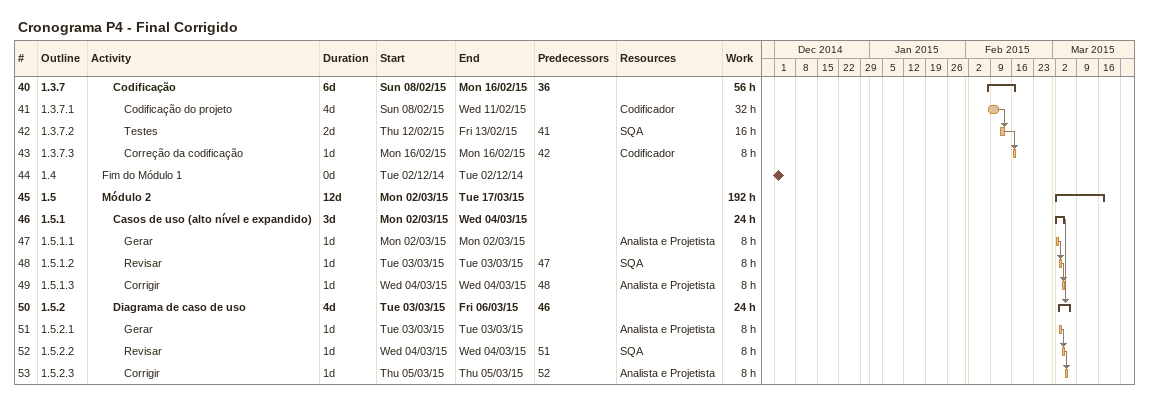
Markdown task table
Cronograma P4 - Final Corrigido

| ID | WBS | Task | Duration | Start | Finish | Predecessors | Resources | Work (h) |
|---|---|---|---|---|---|---|---|---|
| 40 | 1.3.7 | **Codificação** | 6d | 2015-02-08 | 2015-02-16 | 36 |  | 56 |
| 41 | 1.3.7.1 | Codificação do projeto | 4d | 2015-02-08 | 2015-02-11 |  | Codificador | 32 |
| 42 | 1.3.7.2 | Testes | 2d | 2015-02-12 | 2015-02-13 | 41 | SQA | 16 |
| 43 | 1.3.7.3 | Correção da codificação | 1d | 2015-02-16 | 2015-02-16 | 42 | Codificador | 8 |
| 44 | 1.4 | Fim do Módulo 1 | 0d | 2014-12-02 | 2014-12-02 |  |  |  |
| 45 | 1.5 | **Módulo 2** | 12d | 2015-03-02 | 2015-03-17 |  |  | 192 |
| 46 | 1.5.1 | **Casos de uso (alto nível e expandido)** | 3d | 2015-03-02 | 2015-03-04 |  |  | 24 |
| 47 | 1.5.1.1 | Gerar | 1d | 2015-03-02 | 2015-03-02 |  | Analista e Projetista | 8 |
| 48 | 1.5.1.2 | Revisar | 1d | 2015-03-03 | 2015-03-03 | 47 | SQA | 8 |
| 49 | 1.5.1.3 | Corrigir | 1d | 2015-03-04 | 2015-03-04 | 48 | Analista e Projetista | 8 |
| 50 | 1.5.2 | **Diagrama de caso de uso** | 4d | 2015-03-03 | 2015-03-06 | 46 |  | 24 |
| 51 | 1.5.2.1 | Gerar | 1d | 2015-03-03 | 2015-03-03 |  | Analista e Projetista | 8 |
| 52 | 1.5.2.2 | Revisar | 1d | 2015-03-04 | 2015-03-04 | 51 | SQA | 8 |
| 53 | 1.5.2.3 | Corrigir | 1d | 2015-03-05 | 2015-03-05 | 52 | Analista e Projetista | 8 |
